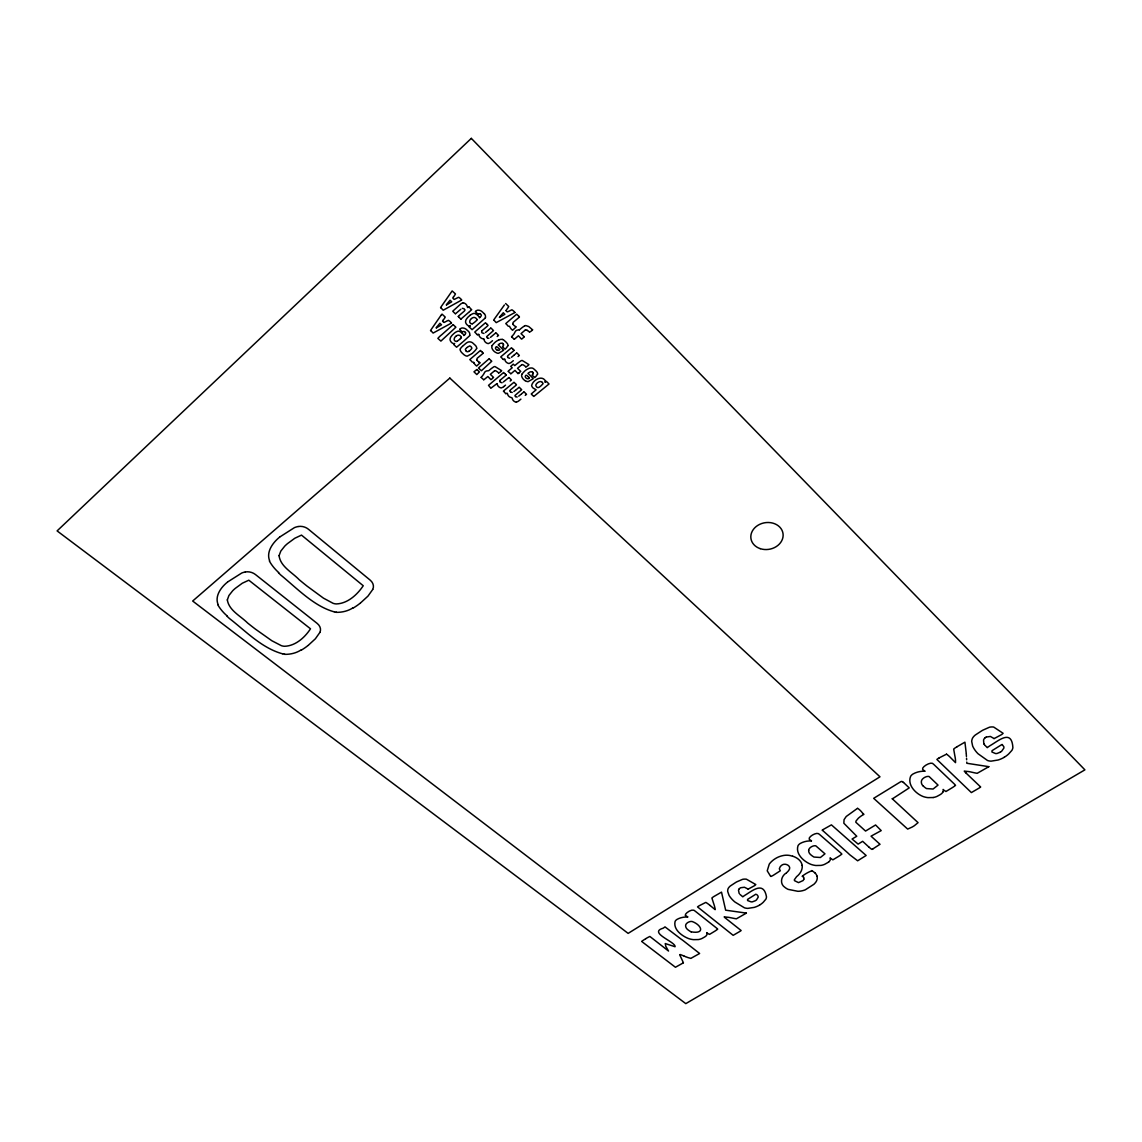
<?xml version="1.0" encoding="UTF-8"?>
<svg xmlns="http://www.w3.org/2000/svg" width="1142" height="1142" viewBox="0 0 1142 1142"><rect width="100%" height="100%" fill="white"/><g stroke="black" fill="none" stroke-linecap="round" stroke-linejoin="round"><path stroke-width="1.5" d="M683.43 962.806L680.789 957.067A50.605 34.474 -3.4 0 1 680.261 956.04L679.804 954.883M507.876 345.712L506.591 347.611A47.179 42.839 15.7 0 1 505.107 349.152A2.926 2.641 10.6 0 1 504.279 348.453L502.737 346.968M537.511 374.205L536.226 376.061A46.451 41.954 11.2 0 1 534.741 377.574A2.884 2.584 6.7 0 1 533.928 376.889L532.329 375.333M469.733 335.32L469.805 334.763A4.739 4.268 15.2 0 0 468.677 331.551L466.079 329.196A5.524 4.982 15.5 0 0 461.91 328.011A4.754 4.282 15.5 0 0 459.983 329.096M485.407 317.59L485.478 317.033A4.768 4.34 14.8 0 0 484.379 313.764M803.768 879.297L803.982 878.412A3.554 2.498 -5.9 0 0 803.24 876.813M545.019 381.928L545.091 381.742A2.084 1.87 6 0 0 544.934 380.172C541.308 375.161 532.743 380.343 531.644 385.454A2.541 2.27 6.7 0 0 531.872 386.282A6.624 5.924 6.4 0 0 533.029 387.966L536.098 389.807L531.53 393.733M442.568 321.173L443.41 322.044A1.927 1.742 17.8 0 0 443.824 322.401M319.888 632.411L315.363 638.792L308.226 645.358M372.749 589.458L367.952 596.138L360.501 602.976M506.063 310.71L506.82 311.523A1.927 1.77 12.3 0 0 507.234 311.88A12.848 11.82 13.5 0 0 508.904 311.238L511.345 310.039A10.007 9.165 11 0 1 511.916 309.796A10.535 9.636 12.1 0 1 514.942 312.508M542.693 383.898L542.507 384.24A15.26 13.69 7.3 0 1 538.696 387.509L537.34 387.523A4.382 3.911 6.2 0 1 536.455 386.695L535.898 385.696A2.056 1.827 6.4 0 1 535.941 384.726L536.397 383.969A7.409 6.624 5.9 0 1 537.796 382.599A4.654 4.168 6.1 0 1 539.98 381.628A2.441 2.184 6.1 0 1 542.25 382.256M460.44 348.795L460.854 348.053A5.724 5.139 14.2 0 1 461.197 347.596L461.354 347.411A9.521 8.536 13.9 0 1 462.082 346.697L462.424 346.383M521.908 374.276L522.065 374.019A23.668 21.156 6 0 1 524.463 371.364L524.963 370.836A15.046 13.476 6.7 0 1 528.503 368.623A5.853 5.253 7.3 0 1 532.258 368.067A4.268 3.84 7.4 0 1 533.714 368.837L535.655 370.593A13.39 11.991 7.7 0 1 535.998 370.936L536.783 371.835A3.397 3.055 7 0 1 537.568 374.205M453.488 296.934L454.073 296.106A14.047 12.805 20.4 0 0 455.444 293.965A2.584 2.355 18.9 0 0 455.044 293.523L452.146 290.939L440.584 307.555A2.684 2.441 19 0 0 440.898 307.912M443.267 320.031L443.853 319.218A13.918 12.562 19.4 0 0 445.209 317.119A2.555 2.313 18.1 0 0 444.809 316.677L442.025 314.121L441.312 314.949M499.696 316.962L503.279 312.751L504.864 314.293L499.511 317.462M441.012 315.335L430.534 330.452A2.669 2.384 18.2 0 0 430.82 330.78M504.407 304.985L493.672 320.003A2.655 2.427 13.2 0 0 493.958 320.345M496.085 346.811L495.528 347.825A1.684 1.527 11.5 0 0 495.614 348.638L496.042 349.281A3.026 2.727 11.4 0 0 497.398 350.251M525.862 375.275L525.291 376.26A1.656 1.485 7.6 0 0 525.363 377.06L525.777 377.702A2.983 2.669 7.5 0 0 527.104 378.644A2.17 1.941 7.5 0 0 529.331 378.216M482.195 330.538L486.992 326.455A11.12 10.121 14.8 0 0 487.948 325.484L488.019 325.356A3.44 3.126 13.8 0 0 487.291 324.514M480.397 317.019L481.282 315.72A1.585 1.442 15 0 0 481.11 314.721L480.668 314.193A1.884 1.713 15 0 0 479.826 313.793M523.95 337.076L522.508 338.46A2.341 2.127 9.6 0 1 521.48 339.074L518.439 335.777L514.3 339.302M493.244 377.674L491.859 379.016A2.298 2.056 10.9 0 1 490.846 379.615L487.891 376.503L483.794 379.829M500.382 379.958L505.107 376.032A10.863 9.736 10.6 0 0 506.049 375.104L506.12 375.033M464.723 334.792L465.622 333.464A1.585 1.427 15.4 0 0 465.451 332.493M518.996 372.991L520.409 371.65M472.317 353.335L473.573 352.136A58.941 53.103 19.4 0 0 475.172 350.508L476.471 348.867A1.456 1.299 13.6 0 0 476.628 348.453M786.61 872.702L787.309 872.031A21.955 15.56 -5.1 0 0 788.722 870.447C792.534 865.764 784.24 861.982 781.114 865.793A7.951 5.61 -5.6 0 0 780.314 866.564L779.315 868.762L780.3 870.789L773.691 875.043A36.144 25.781 -4.6 0 1 772.449 875.771L770.864 876.485M467.049 347.511L466.279 348.239A4.168 3.74 13.9 0 0 465.379 349.324A3.169 2.855 14.1 0 0 466.35 351.165M467.378 347.211L469.647 345.94A2.57 2.313 14.1 0 1 470.861 346.554A4.183 3.754 14.1 0 1 471.218 346.925L471.732 347.81A1.527 1.37 14 0 1 471.675 348.638L470.533 349.952A13.932 12.519 15.3 0 1 469.847 350.594A7.623 6.838 14.7 0 1 468.934 351.293M470.047 326.084L469.69 326.355A1.984 1.799 15.1 0 0 469.234 326.798M497.213 336.519L498.155 335.705A11.249 10.192 10.9 0 1 498.497 335.434L498.44 335.348A19.343 17.444 12.9 0 0 497.612 334.463L495.928 332.793M454.487 343.728L454.188 343.956A1.97 1.77 15.4 0 0 453.731 344.384A14.632 13.19 15.1 0 0 454.259 345.07L456.6 347.225L462.938 341.815M455.786 336.362L455.444 336.676A5.068 4.554 15.4 0 0 455.001 337.118A5.068 4.554 15.4 0 0 454.188 339.459A2.113 1.899 15.7 0 0 454.744 340.687A3.212 2.898 15.7 0 0 455.058 340.987L455.444 341.23A1.627 1.456 15.7 0 0 456.857 341.358M471.361 318.647L471.004 318.975A5.096 4.625 15.1 0 0 470.561 319.432A5.096 4.625 15.1 0 0 469.719 321.801A2.127 1.927 15.4 0 0 470.276 323.043A3.24 2.941 15.3 0 0 470.59 323.343L470.975 323.6M470.176 315.192L468.377 316.805A11.72 10.635 14.7 0 0 467.506 317.69L466.664 318.804A5.153 4.668 15.5 0 0 465.936 319.974L465.708 320.916A3.654 3.312 15.6 0 0 465.593 322.272A5.61 5.082 15.5 0 0 467.306 325.027L468.149 325.656A2.341 2.127 15.5 0 0 469.919 325.898L470.104 325.841M463.609 341.23L469.062 336.262A2.57 2.313 15 0 0 469.776 335.348M518.04 356.547L518.996 355.733A11.149 10.035 8.1 0 1 519.339 355.476L519.196 355.305A19.143 17.187 10.1 0 0 518.468 354.52L516.798 352.878M786.353 872.931C781.099 875.914 779.329 883.865 785.082 887.505A16.902 11.848 -5.8 0 0 788.18 889.375L797.887 891.302A14.589 10.221 -5.8 0 0 801.812 890.86L802.783 890.632A17.601 12.334 -5.8 0 0 805.296 889.818L813.875 884.308A24.425 17.173 -5.8 0 0 815.945 881.967A13.062 9.165 -6 0 0 816.987 876.042M492.502 340.716L490.703 342.243A16.159 14.632 14.1 0 1 489.861 342.871L488.234 343.614A5.011 4.539 12.8 0 1 484.022 339.459M469.576 311.58L471.061 310.239A12.719 11.591 17.6 0 0 471.632 309.696L471.675 309.639A9.264 8.465 16 0 1 470.875 308.94L469.119 306.984M510.16 381.071L511.102 380.286A11.035 9.835 8.1 0 1 511.43 380.029L511.288 379.858A18.957 16.83 9.9 0 0 510.56 379.101L508.918 377.488M460.883 319.132L469.319 311.795M463.952 345.055L465.879 343.399A7.766 6.98 13.9 0 1 467.749 342.243A4.026 3.626 14.2 0 1 469.819 341.872A4.853 4.368 14.1 0 1 472.588 342.828L475.572 345.569A6.895 6.181 14 0 1 476.314 346.768A2.898 2.612 13.7 0 1 476.657 348.353M488.248 330.209L490.603 328.197M514.899 312.537L496.199 322.644L495.057 321.373A10.92 9.907 13.6 0 0 494.572 320.873L494.343 320.659M525.249 395.389L526.191 394.604A10.963 9.721 6.4 0 1 526.533 394.361L526.391 394.19A18.829 16.645 8.2 0 0 525.663 393.433L524.05 391.849M487.848 330.552L485.493 332.493M519.339 317.162L513.172 322.358L512.772 323.828M483.095 353.321L477.199 358.274L476.728 359.801M513.343 360.672L511.545 362.171A15.988 14.418 11.1 0 1 510.702 362.785L508.989 363.513A4.839 4.368 9.9 0 1 506.249 362.142A4.853 4.368 9.9 0 1 504.821 359.43M480.125 317.262L479.397 317.89A2.441 2.227 15.1 0 0 478.726 316.42L477.727 315.335M464.58 334.92L463.823 335.562A2.427 2.184 15.5 0 0 463.095 334.163L462.053 333.05M463.424 345.526L462.81 346.055M505.521 385.125L503.736 386.581M519.396 329.81C513.914 330.052 516.084 332.208 512.63 335.634A14.289 12.962 9.1 0 0 511.502 336.719M514.143 355.076L516.512 353.106M513.943 355.248L511.459 357.26M520.909 399.129L518.939 400.756A15.703 13.975 8.9 0 1 518.011 401.427L516.412 402.141M510.902 373.819L514.971 370.393L517.954 373.534M279.633 537.125C273.181 542.322 265.872 551.729 269.655 560.808M227.444 582.135C220.963 587.345 214.41 596.238 218.222 604.86M516.384 389.55L518.911 387.466M521.423 393.961L523.75 392.063M525.448 329.867L521.023 333.635L524.292 336.804M515.998 389.865L513.871 391.549M546.004 381.485L545.191 382.056M520.852 394.447L518.682 396.146M279.876 536.926L294.436 527.633A21.327 17.173 15.6 0 1 297.163 526.747L298.033 526.548M227.686 581.935L241.733 573.027A20.999 16.402 16.2 0 1 244.374 572.171L245.216 571.985M494.629 370.707L490.332 374.348L493.587 377.417M521.865 364.655L517.526 368.309L520.752 371.393M455.687 313.622L460.797 309.268M491.131 388.009L497.013 383.584M471.917 353.649L467.249 356.147A4.482 4.026 14 0 1 465.122 355.476L464.166 354.862A9.707 8.722 14 0 1 463.438 354.234L461.825 352.707A7.023 6.31 14.3 0 1 460.597 350.965A2.841 2.541 14.5 0 1 460.197 349.024M495.628 333.036L490.489 337.333M476.871 369.494L473.973 371.821L476.814 374.562L479.426 371.921A4.539 4.04 12.3 0 0 478.869 371.321L477.156 369.78M508.633 377.717L503.365 381.985M499.325 343.928L498.169 344.898A10.064 9.065 11.8 0 1 499.382 345.926L502.509 349.067A16.116 14.475 11.7 0 1 503.579 350.308L498.583 353.278A4.083 3.683 11.4 0 1 497.241 353.149L495.528 352.336A8.122 7.337 11.4 0 1 492.473 349.266L492.131 348.567A4.297 3.883 11.7 0 1 492.045 345.769M360.201 603.219L359.188 603.99A68.634 54.916 14.9 0 1 353.692 607.73L353.064 608.058M307.926 645.587L306.97 646.329A67.549 52.475 15.5 0 1 301.674 649.926L301.06 650.241M529.089 372.463L527.932 373.405A9.921 8.865 8 0 1 529.117 374.405L532.172 377.488A15.888 14.175 7.9 0 1 533.214 378.701L528.232 381.599A4.026 3.597 7.5 0 1 526.919 381.457L525.234 380.671M641.79 941.251L645.772 938.653M872.831 848.934L879.44 844.637A12.005 8.437 -8.6 0 1 880.039 844.323L871.046 836.172L881.21 830.605L876.257 825.652A7.965 5.696 -8.9 0 1 875.6 824.967L865.55 831.062L855.843 822.269A5.325 3.811 -8.3 0 1 856.1 820.927L858.284 818.286A30.049 21.37 -8.8 0 1 861.682 815.645L863.366 814.689A15.488 11.063 -8.6 0 1 863.909 814.403L863.195 813.518M822.74 829.763L831.419 824.867L866.15 855.486L857.642 860.797L849.891 854.858A145.448 104.108 -11.9 0 1 847.864 852.96L823.396 831.133A86.678 61.154 -4.7 0 0 822.097 830.163M498.711 373.049L499.14 372.777A10.207 9.15 11.1 0 0 501.681 370.679L495.014 366.582A3.155 2.826 10.8 0 0 493.958 366.739A47.807 42.397 7.3 0 0 488.719 370.693C483.608 370.822 485.321 372.849 482.11 376.289A14.075 12.505 10.5 0 0 481.01 377.331M525.934 366.996L526.362 366.725A10.207 9.207 8.8 0 0 528.932 364.612L522.294 360.501A3.169 2.855 8.5 0 0 521.237 360.658A47.878 42.668 5 0 0 515.941 364.626L514.742 365.583L513.258 364.127L510.717 366.411L512.216 367.81L509.246 370.251A14.089 12.591 8.3 0 0 508.147 371.307M811.691 870.647L811.748 870.604A23.896 16.716 -5.7 0 1 814.817 872.802M746.311 913.172L736.39 918.796A39.399 27.579 -4.2 0 1 733.892 918.382L731.008 917.797A42.026 28.636 -3.1 0 0 728.496 917.326L724.171 916.912A14.974 10.378 -3.8 0 0 725.784 918.354L741.144 930.544A17.744 12.234 -3.5 0 1 738.931 931.972L733.164 935.327L697.534 906.905A10.706 7.437 -2.9 0 1 699.518 905.592L705.827 902.394A36.53 25.267 -2.2 0 1 710.096 905.506M988.772 766.71L977.209 773.305A43.524 31.576 -13.4 0 1 974.569 772.82L971.542 772.149A46.108 32.775 -11.1 0 0 968.887 771.592L964.262 771.121A16.488 11.877 -12.6 0 0 965.804 772.791M683.116 962.977L675.436 967.26L641.918 941.65M956.853 746.839L964.919 742.172L966.203 752.978M986.274 737.033L990.414 736.462L993.968 738.517M1000.235 752.221L997.037 753.477A4.696 3.383 -13.4 0 1 995.51 753.534L991.941 752.007L992.027 750.694A28.721 20.527 -13.4 0 1 992.584 750.323L1001.919 744.513M857.328 808.465L846.222 816.487L844.052 819.671L843.852 823.239L856.757 836.258L852.075 839.027L858.142 844.109L862.653 841.311L869.076 847.236M939.195 757.874L946.49 754.191M451.447 323.072L433.118 333.064L431.862 331.722A10.935 9.764 18.3 0 0 431.462 331.323L431.176 331.066M755.933 894.157L748.01 899.111A26.009 17.972 -4.6 0 0 747.539 899.411L747.61 900.553L751.093 901.852A4.254 2.955 -4.3 0 0 752.478 901.809L755.305 900.724A11.391 7.965 -4.3 0 0 756.504 899.91L758.145 897.269A4.868 3.397 -4.4 0 0 757.96 895.999L756.818 894.571M446.451 321.287L447.864 320.574A10.021 9.036 16.6 0 1 448.435 320.331A10.549 9.493 17.4 0 1 451.504 323.015M446.051 321.502L445.494 321.773A12.876 11.634 18.9 0 1 443.952 322.458M483.937 333.421L482.152 332.936A2.056 1.856 13.7 0 1 481.667 331.865A1.97 1.784 13.7 0 1 482.224 330.566M512.23 392.477L510.717 392.063M462.324 308.297L464.152 308.811A2.07 1.884 17 0 1 464.666 309.896M488.876 338.289L487.548 338.046M509.76 358.274L508.09 357.746A2.027 1.827 10 0 1 507.619 356.704M502.08 382.741L500.31 382.256A1.998 1.784 9.8 0 1 499.839 381.228M517.212 397.031L515.713 396.759M892.245 798.743L892.544 798.615A13.904 10.078 -9.5 0 0 893.843 797.901L909.218 787.894L903.536 782.47M454.587 343.442L454.416 343.499A2.327 2.098 15.8 0 1 452.646 343.271L451.789 342.657A5.567 5.011 15.8 0 1 450.091 339.945A3.626 3.269 15.9 0 1 450.191 338.674L450.448 337.675A5.11 4.597 15.8 0 1 451.09 336.605L451.975 335.42A11.648 10.464 15.1 0 1 452.832 334.549L454.602 332.95A11.406 10.249 15.1 0 1 457.671 331.28A3.012 2.712 15.8 0 1 459.469 331.337L461.839 332.822M679.99 954.541L680.404 954.598A6.338 4.297 -2 0 1 680.96 954.798L683.844 955.954M933.185 797.53L927.989 797.63A18.957 13.661 -11 0 1 922.665 796.345C915.356 793.29 907.191 784.754 910.617 776.346A7.623 5.524 -10.6 0 1 912.686 774.219L913.086 773.962A16.074 11.606 -10.7 0 1 924.806 771.25M463.138 302.773L461.382 303.544A16.274 14.803 15.8 0 0 460.54 304.186L453.088 310.895A11.534 10.464 19 0 1 452.746 311.166L452.903 311.352A19.771 18.058 17.2 0 0 453.66 312.166L455.401 313.85M446.451 305.014L451.704 301.774L450.076 300.218L446.65 304.386A1.47 1.342 18.6 0 0 446.379 304.828M436.33 327.954L441.526 324.785L439.913 323.257L436.458 327.426A1.456 1.313 17.9 0 0 436.258 327.783M336.205 612.055L334.463 611.869M284.629 654.081L283.016 653.923M282.759 653.881C261.875 648.228 246.03 631.369 229.414 618.479A107.619 85.878 15 0 1 227.115 616.309M334.135 611.827C313.822 606.188 296.991 588.33 280.746 574.997A109.389 89.961 14.1 0 1 278.462 572.742M746.411 913.1L725.655 910.188L721.516 892.13L714.592 896.113A13.376 9.322 -3.4 0 0 711.894 898.012L713.636 903.479A64.994 45.138 -1.3 0 1 714.878 907.733L715.12 909.646L710.138 905.492M988.844 766.667L966.831 763.27L966.774 762.085M792.648 856.272L790.464 855.629A12.576 8.908 -5.6 0 0 783.755 855.444A18.158 12.833 -5.6 0 0 775.489 858.527A23.925 16.859 -5.7 0 0 769.28 864.094L767.224 870.818L770.564 876.242M685.585 956.668L685.957 956.81A54.002 37.215 -3.1 0 0 688.026 957.596L690.967 958.409A10.292 6.952 -2.5 0 1 691.895 957.795L699.618 953.484L682.973 940.466A48.235 32.647 -1.1 0 0 681.017 939.095L665.001 926.876A30.834 21.455 -1.1 0 1 663.159 928.189C647.728 932.7 676.05 941.907 675.05 946.747A28.265 19.457 -2.3 0 1 673.637 946.261L665.244 943.549L665.786 946.247A20.884 14.275 -2.2 0 0 666.114 946.875L668.527 951.043L649.884 936.469A30.591 20.799 -1.7 0 0 645.787 938.667M685.229 956.525L684.172 956.097M691.195 931.829C705.485 934.37 701.602 924.949 692.238 921.551A2.612 1.799 -2.5 0 0 691.609 921.466A4.183 2.884 -2.5 0 0 689.497 921.751L688.341 922.236A8.08 5.567 -2.5 0 0 687.584 922.679L686.627 923.464A5.767 3.968 -2.5 0 0 685.643 925.505L685.643 926.019A8.751 6.038 -2.5 0 0 687.727 929.617A21.641 14.96 -2.9 0 0 691.153 931.872M1002.176 744.513L1003.789 746.682A5.382 3.883 -13.4 0 1 1003.818 748.167L1001.648 751.25A12.591 9.107 -13.4 0 1 1000.235 752.221M527.39 330.438L527.518 330.523A11.22 10.207 9.5 0 1 528.903 331.58L529.403 332.108M477.242 334.72L475.5 332.807A9.15 8.251 14.6 0 0 475.172 332.508L474.758 332.079A12.476 11.277 13.2 0 1 475.315 331.537L485.493 322.729A5.938 5.41 13.7 0 0 486.121 323.357L487.32 324.485M505.692 393.605L504.122 391.849A8.908 7.88 9.6 0 0 503.808 391.563L503.408 391.149A12.134 10.763 8.3 0 1 503.95 390.635L513.986 382.256A5.767 5.168 8.3 0 0 514.585 382.87L515.741 383.926A3.34 2.983 8.6 0 1 516.455 384.754L516.427 384.811A10.806 9.664 9.3 0 1 515.399 385.796L510.745 389.622A1.913 1.713 8.6 0 0 510.06 390.949M490.675 387.952L488.519 385.354L503.665 372.463A5.582 5.011 9.6 0 0 504.264 373.077L505.435 374.148M503.179 359.473L501.509 357.632A9.008 8.08 11.1 0 0 500.738 356.961L500.781 356.904A12.319 11.063 9.6 0 1 501.338 356.375L511.502 347.753A5.639 5.11 9.8 0 0 512.116 348.367L513.3 349.466M747.953 889.004L744.427 887.248L740.673 887.734A9.236 6.467 -4.2 0 0 739.345 888.676M748.138 889.161L753.777 886.078A14.66 10.335 -4.3 0 0 754.919 885.393L755.818 884.55L746.425 879.212A7.837 5.51 -4.2 0 0 742.514 879.354L736.733 881.867A34.845 24.253 -4.5 0 0 735.691 882.466L730.366 885.964A11.149 7.808 -4 0 0 728.125 888.619A12.876 9.022 -4.1 0 0 727.711 891.545L729.11 895.499A39.585 27.793 -4.8 0 0 734.991 902.052L744.441 907.804A9.807 6.823 -4.2 0 0 747.824 908.375L754.262 907.39A20.856 14.589 -4.2 0 0 759.516 905.121M685.386 915.399C684.315 914 690.896 909.046 693.893 910.217A18.029 12.591 -3 0 0 695.107 911.088L716.619 928.118A9.636 6.624 -2.9 0 1 717.105 928.546L717.704 929.145L716.576 930.016A52.889 36.915 -2.2 0 1 714.521 931.372L709.51 934.399A7.951 5.439 -2.7 0 0 708.854 934.085L708.14 933.656A9.807 6.738 -3.1 0 1 706.655 932.629A5.253 3.612 -2.7 0 1 706.827 934.77A6.124 4.197 -2.7 0 1 705.613 936.34A18.386 12.662 -2.5 0 1 704.029 937.339L701.916 938.51A10.506 7.209 -2.6 0 1 698.362 939.566L693.565 939.652A17.287 11.905 -2.6 0 1 688.483 938.538C681.831 935.926 673.052 929.46 675.108 921.38A6.952 4.811 -2.2 0 1 676.792 919.553L677.135 919.339A14.66 10.107 -2.3 0 1 687.67 917.026M481.296 377.631L483.623 379.644M508.418 371.607L510.731 373.634M511.787 337.033L514.128 339.117M892.287 798.786L918.068 822.654L914.342 825.709A38.542 27.693 -9.4 0 1 913.486 826.251A50.733 36.615 -9.3 0 1 912.13 827.065L907.676 829.092L873.673 798.315L900.524 781.842A3.826 2.769 -10.1 0 1 901.266 781.456A1.87 1.356 -10.1 0 1 902.209 781.656M499.739 349.366L496.984 346.811M528.275 376.746L529.431 377.774M441.226 308.183L441.511 308.44A11.035 9.95 19.1 0 1 441.925 308.854L443.182 310.224L461.753 300.003A10.649 9.678 18.1 0 0 458.699 297.291A10.107 9.207 17.2 0 0 458.128 297.491L455.715 298.719A13.005 11.863 19.9 0 1 454.173 299.404A1.941 1.77 18.5 0 1 453.645 298.976L452.803 298.019A12.319 11.22 17.3 0 1 453.502 296.934M453.331 324.813L455.215 326.569A9.065 8.165 16.7 0 1 455.872 327.226L440.898 341.101L437.871 338.375A31.505 28.165 14.2 0 1 441.84 334.635L452.66 325.113A34.274 30.962 20.5 0 0 453.131 324.628M489.29 358.945L491.117 360.629A8.908 7.965 11.9 0 1 491.745 361.272L481.424 370.75L478.484 368.095A24.924 22.198 10.1 0 1 480.939 365.825L488.69 359.13A26.409 23.782 14.4 0 0 489.076 358.745M526.747 375.29L528.246 376.717M472.374 362.185L470.604 360.287A9.022 8.051 13.6 0 0 469.819 359.63L469.862 359.573A12.334 11.02 12.3 0 1 470.418 359.045L480.454 350.437A5.995 5.41 12.7 0 0 481.067 351.051L482.409 352.293M505.635 303.529L508.361 306.113A2.555 2.341 12.6 0 1 508.704 306.527A13.89 12.762 14.2 0 1 507.305 308.654L506.848 309.339A12.191 11.177 11 0 0 506.02 310.567M965.775 772.806L980.664 786.995A19.514 14.004 -12 0 1 978.066 788.679L971.371 792.577L936.883 759.444A11.777 8.536 -11.6 0 1 939.209 757.903M477.47 315.049L475.086 313.55A3.026 2.755 15.5 0 0 473.302 313.536A11.477 10.421 14.7 0 0 470.218 315.221M459.184 317.519L460.255 318.49A5.724 5.168 16.7 0 1 460.897 319.132M508.318 326.284L506.548 324.328A9.136 8.308 12.1 0 0 505.763 323.643L505.806 323.6A12.491 11.377 10.5 0 1 506.377 323.043L516.698 314.178A6.067 5.582 10.7 0 0 517.326 314.821L518.654 316.091M519.196 387.252L520.838 388.837A18.872 16.716 8.7 0 1 521.551 389.593L521.694 389.765A10.092 8.979 7 0 0 521.123 390.193L514.956 395.503A2.098 1.856 8 0 0 515.442 396.545M490.903 327.968L492.602 329.638A19.4 17.501 13.6 0 1 493.344 330.438L493.487 330.609A10.378 9.407 11.7 0 0 492.916 331.066L486.649 336.647A2.156 1.956 12.9 0 0 487.163 337.732M739.888 894.329L742.785 896.813A25.709 17.815 -4.5 0 1 745.84 894.714C753.506 889.861 763.77 881.553 766.468 896.756A10.478 7.309 -4.5 0 1 765.882 899.154L763.341 902.18A20.97 14.66 -4.2 0 1 759.501 905.106M994.082 738.631L1000.692 735.091A16.216 11.848 -13.8 0 0 1002.034 734.292L1003.119 733.307L993.711 727.069A8.665 6.31 -13.5 0 0 989.457 727.226L982.848 730.166A38.5 27.736 -13.5 0 0 981.635 730.88L975.368 734.963A12.305 8.95 -13.2 0 0 972.57 738.075A14.218 10.335 -13.3 0 0 971.699 741.486L972.656 746.111A43.824 31.776 -14.2 0 0 978.08 753.777L987.487 760.472A10.835 7.823 -13.2 0 0 991.056 761.157L998.151 760.001A23.04 16.702 -13.4 0 0 1004.161 757.346M498.554 372.877L498.098 372.435A11.049 9.85 10.8 0 0 496.67 371.364A2.755 2.47 10.7 0 0 494.629 370.65M525.777 366.825L525.32 366.368A11.063 9.921 8.6 0 0 523.907 365.312L523.793 365.212A2.755 2.484 8.4 0 0 521.865 364.584M532.515 329.752L528.746 326.541L525.877 325.598A3.212 2.926 9.4 0 0 524.806 325.755M484.365 313.779L481.753 311.381A5.567 5.068 15.1 0 0 477.57 310.181A4.782 4.354 15.1 0 0 475.629 311.281M984.532 744.798L987.259 747.653A28.393 20.356 -13.4 0 1 990.871 745.184C999.293 740.187 1011.755 729.238 1012.883 747.567A11.577 8.365 -13.5 0 1 1011.898 750.38L1008.714 753.92A23.168 16.787 -13.3 0 1 1004.146 757.332M542.421 382.499L542.507 382.599A1.556 1.399 6.1 0 1 542.721 383.912M465.451 332.493L465.008 331.965A1.87 1.684 15.4 0 0 464.166 331.565A1.799 1.613 15.4 0 0 462.51 331.937A9.436 8.536 15.6 0 1 459.741 329.31M984.333 744.541L984.061 744.141A4.625 3.355 -13.3 0 1 983.833 743.742M531.301 394.004L531.487 394.261A13.204 11.791 6 0 0 532.143 394.932L532.786 395.532A10.721 9.564 6 0 0 533.842 396.417L549.017 383.983L547.461 382.413A9.593 8.565 6.1 0 0 546.233 381.328M739.145 893.415L738.517 890.289A5.91 4.14 -4.2 0 1 739.359 888.676M473.545 362.1L474.001 363.042M519.424 317.076L519.382 316.948A4.525 4.14 11 0 0 518.639 316.106M509.518 326.198L509.96 327.169A9.293 8.508 10.5 0 0 511.516 329.296L512.087 329.81A5.753 5.253 10.6 0 0 512.601 330.252L516.255 326.855A10.15 9.307 10.5 0 1 514.599 325.884A7.095 6.495 10.6 0 1 512.672 323.885M983.804 743.67L983.562 740.016A6.538 4.739 -13.4 0 1 984.718 738.146M467.578 307.512L468.149 307.441A6.566 5.981 15.9 0 1 468.862 306.884M483.88 339.36L483.694 338.703A1.456 1.313 13.4 0 1 483.123 338.831A4.911 4.44 13.5 0 1 480.339 337.432A4.911 4.454 13.5 0 1 478.869 334.649M504.75 359.102L504.15 359.059A6.424 5.781 11 0 1 503.451 359.587M507.319 393.291L506.72 393.248A6.324 5.624 9.5 0 1 506.034 393.762M478.798 334.32L478.184 334.278A6.509 5.896 14.7 0 1 477.484 334.82M483.18 353.249L483.166 353.221A4.468 4.011 12.8 0 0 482.395 352.307M458.327 316.491L458.313 316.448A11.977 10.849 15.6 0 1 459.798 314.978L464.123 311.252A1.998 1.813 17 0 0 464.751 309.896M513.971 350.337L513.986 350.366A10.977 9.935 10.9 0 1 512.944 351.393L508.19 355.362A1.941 1.756 10 0 0 507.533 356.704M966.246 753.677L966.432 756.447M966.546 758.174L966.646 759.801M298.219 526.519A10.621 8.565 16.1 0 1 308.411 529.217L370.151 580.107A10.292 8.251 12.1 0 1 372.863 589.186M278.705 572.556A45.994 37.001 15.3 0 1 269.398 561.079M352.892 607.887A28.536 22.697 13.2 0 1 336.233 612.34M245.402 571.956A10.449 8.18 16.6 0 1 255.451 574.54L317.133 623.389A10.135 7.894 13.1 0 1 320.017 632.126M227.358 616.138A45.266 35.345 15.9 0 1 217.965 605.117M300.874 650.069A28.079 21.698 14 0 1 284.672 654.352M525.448 329.795A2.798 2.555 9.3 0 1 527.347 330.481M532.615 329.824A10.364 9.479 9.8 0 1 529.945 331.908M519.424 329.838A48.564 43.91 5.3 0 1 524.778 325.727M499.497 317.305A1.456 1.328 12.7 0 1 499.711 316.962M521.865 374.262A4.225 3.797 7.8 0 0 521.951 376.988L522.251 377.688A8.008 7.18 7.4 0 0 525.22 380.7M529.788 372.106A2.983 2.669 7.3 0 1 532.372 371.921M532.329 372.007A3.397 3.055 7.4 0 1 532.886 372.478M532.943 372.463A1.941 1.742 7.3 0 1 533.143 373.448M533.3 373.477A2.769 2.484 7.4 0 1 532.201 374.919M518.939 372.963A2.298 2.07 8.7 0 1 517.968 373.591M513.272 349.495A3.397 3.069 10 0 1 514.014 350.308M499.654 349.823A2.198 1.984 11.4 0 1 497.398 350.251M502.466 339.474A4.34 3.926 11.4 0 1 503.95 340.202L505.949 342A13.59 12.248 11.5 0 1 506.291 342.357L507.105 343.285A3.44 3.112 10.9 0 1 507.933 345.712M498.711 340.03A5.924 5.367 11.2 0 1 502.466 339.417M498.683 340.002A15.246 13.761 10.5 0 0 495.128 342.257L494.657 342.7A23.996 21.627 9.7 0 0 492.188 345.498M500.025 343.556A3.026 2.727 11.2 0 1 502.637 343.371M502.608 343.457A3.44 3.112 11.3 0 1 503.179 343.942M503.222 343.928A1.97 1.784 11.3 0 1 503.436 344.927M503.593 344.97A2.798 2.541 11.3 0 1 502.509 346.454M485.464 317.619A2.584 2.355 14.6 0 1 484.693 318.518L472.089 329.667L469.747 327.483A14.718 13.39 14.7 0 1 469.205 326.869M478.198 314.107A9.493 8.679 15.2 0 1 475.372 311.495M478.155 314.164A1.799 1.642 15 0 1 479.84 313.75M471.56 318.49A4.14 3.754 15.1 0 1 474.073 317.433A2.983 2.712 15.3 0 1 476.285 318.518A1.756 1.599 15.2 0 1 476.985 319.846M476.871 319.86A4.325 3.926 15.5 0 1 476.1 320.916A25.467 23.168 17.9 0 1 472.445 323.771M472.388 323.714A1.642 1.485 15.3 0 1 470.961 323.6M463.138 302.73A4.982 4.525 17.2 0 1 467.321 306.955M459.07 317.348A3.469 3.141 16.8 0 1 458.285 316.505M507.519 393.69A4.768 4.24 8.5 0 0 511.473 397.616L512.23 398.115A4.882 4.325 7.9 0 0 516.312 402.198M510.588 391.977A1.998 1.77 8.6 0 1 510.131 390.964M497.227 383.998A4.796 4.268 9.7 0 0 501.21 387.952L502.923 387.195A15.831 14.118 10.7 0 0 503.736 386.581M499.753 381.228A1.927 1.713 9.8 0 1 500.41 379.986M505.406 374.176A3.355 2.998 9.8 0 1 506.149 374.976M474.016 363.028A9.179 8.237 12.4 0 0 475.557 365.097L476.128 365.597A5.667 5.082 12.4 0 0 476.657 366.04L480.197 362.728A10.021 9.008 12.4 0 1 478.555 361.8M478.612 361.728A7.009 6.295 12.5 0 1 476.614 359.858M468.862 351.222A1.956 1.756 14.2 0 1 466.25 351.279M455.986 336.205A4.111 3.697 15.5 0 1 458.47 335.148A2.955 2.669 15.6 0 1 460.683 336.219A1.742 1.57 15.5 0 1 461.382 337.532M461.282 337.547A4.297 3.869 15.8 0 1 460.512 338.589M460.483 338.56A25.31 22.797 17.9 0 1 456.9 341.401M442.582 321.102A12.205 11.006 16.7 0 1 443.282 320.031M902.266 781.599A4.382 3.169 -10 0 1 903.508 782.484M984.704 738.132A10.192 7.394 -13.4 0 1 986.288 737.047M956.882 746.882A14.732 10.692 -12.4 0 0 953.67 749.052L954.783 755.447A71.104 52.018 -9.8 0 1 955.526 760.401L955.511 762.642L950.715 757.788A40.041 29.035 -10.6 0 0 946.547 754.148M923.164 785.896A23.768 17.173 -11.4 0 0 926.49 788.565L933.071 789.036L938.039 785.096L929.103 776.531A2.855 2.07 -10.9 0 0 928.432 776.432A4.597 3.312 -10.9 0 0 926.119 776.76L924.792 777.331A8.865 6.395 -10.9 0 0 923.907 777.859L922.779 778.773A6.324 4.568 -10.9 0 0 921.423 781.157L921.351 781.742A9.593 6.923 -11 0 0 923.107 785.939M924.849 771.107A8.108 5.881 -10.7 0 0 923.978 770.493A10.778 7.851 -11.3 0 1 922.636 769.437C921.366 767.167 929.617 762.128 932.486 763.327A19.842 14.461 -12 0 0 933.685 764.326L954.512 784.183A10.578 7.58 -11.2 0 1 954.983 784.682L955.54 785.382L954.198 786.395A58.042 42.468 -11 0 1 951.786 787.98L945.947 791.506A8.722 6.238 -10.9 0 0 945.291 791.135L944.705 790.721A10.763 7.723 -11.5 0 1 943.121 789.436A5.767 4.14 -11 0 1 943.007 791.934M933.185 797.53A11.52 8.28 -10.8 0 0 937.182 796.302L939.638 794.946A20.156 14.532 -10.8 0 0 941.451 793.761A6.709 4.811 -11 0 0 942.907 791.92M872.831 848.934A7.08 5.011 -8.2 0 1 871.888 849.434A38.471 27.28 -9.3 0 1 869.091 847.221M857.571 808.265A27.594 19.814 -7.6 0 1 862.909 813.632M811.462 840.798A7.737 5.524 -6.4 0 0 810.592 840.241L810.52 840.184A10.292 7.366 -6.9 0 1 809.25 839.256C808.008 837 815.816 832.247 818.486 833.646A18.914 13.59 -7.4 0 0 819.599 834.502L840.798 852.988A10.107 7.138 -7 0 1 841.283 853.445L841.868 854.102L840.626 855.03A55.416 39.884 -6.5 0 1 838.385 856.514L832.846 859.84A8.337 5.867 -6.8 0 0 832.29 859.455L831.59 858.998A10.278 7.266 -7.3 0 1 830.106 857.87A5.51 3.883 -6.8 0 1 830.134 860.197A6.409 4.525 -6.8 0 1 828.749 861.91M811.42 840.94A15.36 10.906 -6.4 0 0 800.271 843.453L799.914 843.695A7.28 5.182 -6.3 0 0 798.03 845.68C795.246 853.945 803.782 861.468 810.763 864.294A18.115 12.848 -6.7 0 0 815.959 865.508L820.97 865.408A11.006 7.78 -6.7 0 0 824.752 864.266L827.051 862.995A19.257 13.661 -6.6 0 0 828.735 861.896M814.874 872.774A12.091 8.479 -6 0 1 816.915 876.057M802.255 876.214A31.148 21.641 -6.5 0 1 811.776 870.789M802.426 876.314A4.011 2.812 -5.9 0 1 803.226 876.813M803.768 879.297A8.736 6.138 -5.8 0 1 803.069 880.568L798.515 882.623L794.518 880.668A4.154 2.912 -5.8 0 1 794.404 879.683L796.545 876.713A20.228 14.289 -5.5 0 0 802.212 865.422M802.112 865.436A15.888 11.22 -5.6 0 0 799.072 859.826A17.772 12.548 -5.5 0 0 792.691 856.2M685.471 915.456A9.821 6.823 -2.6 0 0 686.742 916.327A7.394 5.11 -2.2 0 1 687.698 916.883M227.329 599.907C228.957 610.485 240.648 616.009 247.628 623.018A430.777 387.623 7.7 0 0 255.423 629.128L271.839 640.733L281.275 645.63A8.722 6.724 13.8 0 0 284.615 646.272C295.493 645.929 304.814 637.522 310.496 628.799L248.813 580.207L242.332 583.205L235.366 588.316A50.234 38.956 14.7 0 0 232.64 590.814L228.914 595.524L227.329 599.907M808.679 850.433L808.679 850.704A9.165 6.509 -6.7 0 0 810.606 854.601A22.697 16.145 -7.1 0 0 814.018 857.057L820.384 857.499L824.967 853.831L815.859 845.865A2.727 1.941 -6.6 0 0 815.217 845.765A4.382 3.112 -6.6 0 0 813.004 846.079L811.748 846.607A8.465 6.01 -6.6 0 0 810.934 847.093L809.892 847.949A6.038 4.282 -6.6 0 0 808.707 850.162L808.679 850.433M279.076 555.654C280.39 566.518 292.252 572.442 299.218 579.722A439.984 406.766 1.3 0 0 307.027 586.089L323.486 598.165L332.993 603.262A8.865 7.038 12.9 0 0 336.376 603.932C347.668 603.518 357.246 594.711 363.242 585.746L301.502 535.113L294.807 538.253L287.57 543.563A51.033 40.769 13.9 0 0 284.715 546.176L280.804 551.086L279.076 555.654M471.318 138.368L57.1 530.902L685.8 1003.632L1084.9 769.851L471.318 138.368M449.848 378.088L192.67 601.035L628.129 933.385L879.982 776.803L449.848 378.088M760.215 548.645A16.231 13.447 -9.6 0 0 783.069 533.942A16.231 13.447 -9.6 0 0 757.646 525.477A16.231 13.447 -9.6 0 0 760.215 548.645"/></g></svg>
